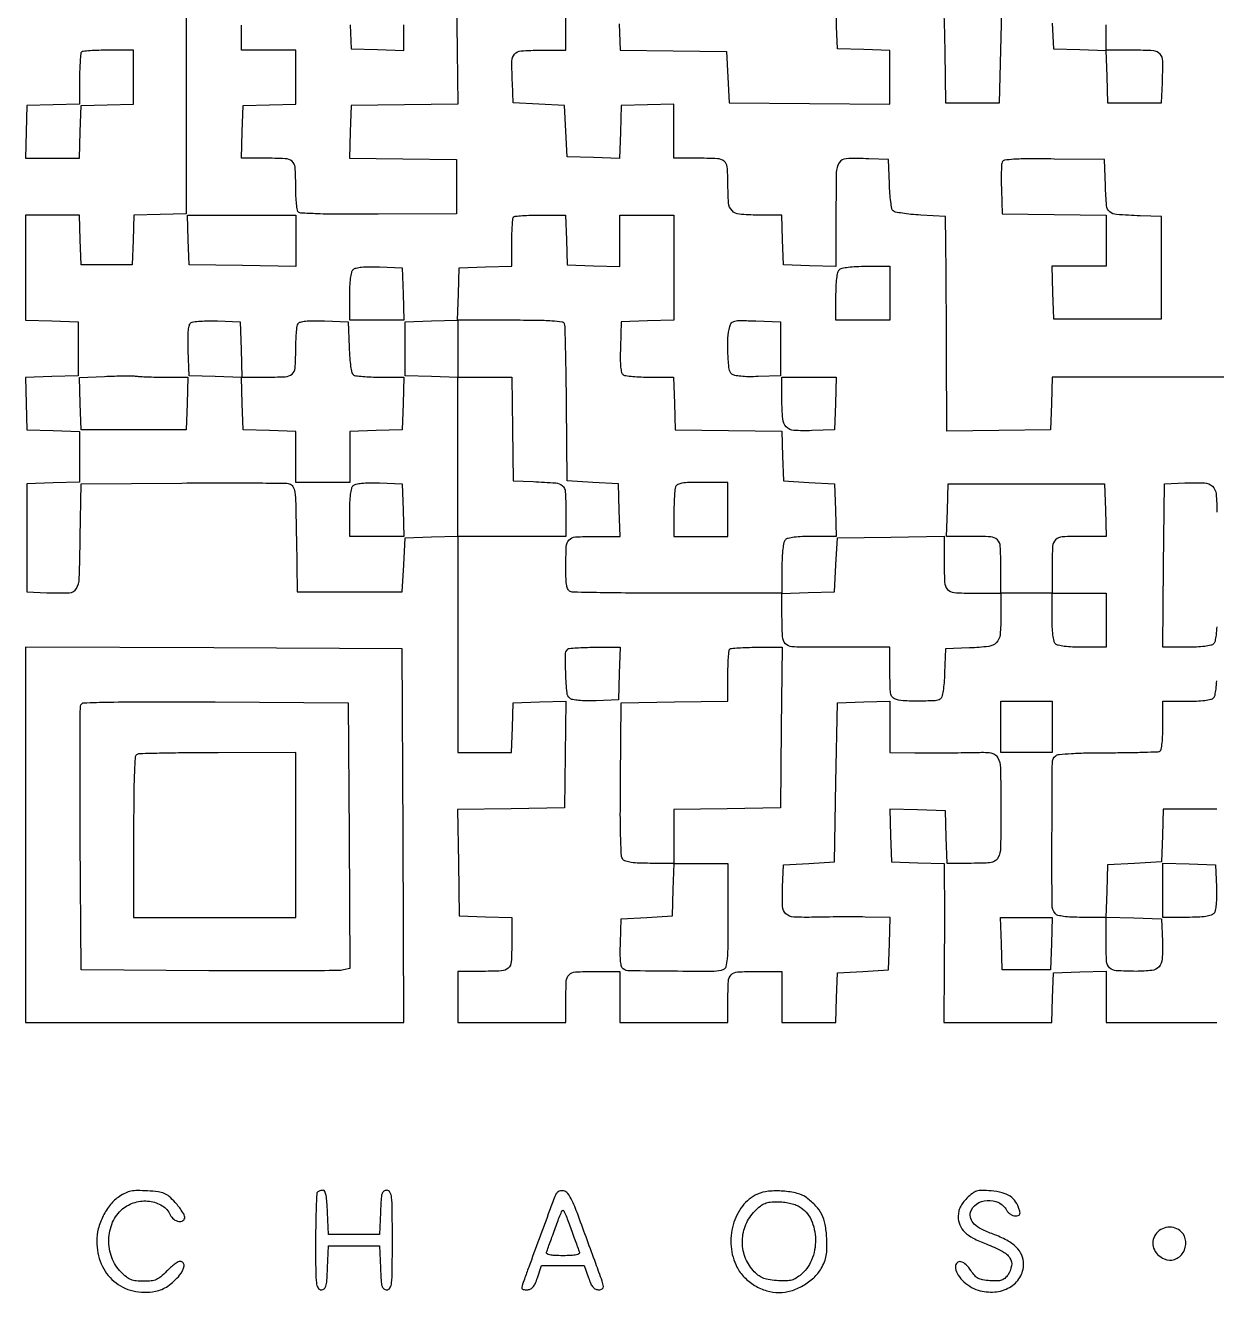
# Model space of a CAD drawing. Extents: x 156 to 936, y 95 to 969.
# Drawn here: x 155.9 to 574.9, y 95 to 540.7 of the extents above; entities that cross this region are included whole.
import ezdxf

# ---------------------------------------------------------------- set-up
doc = ezdxf.new("R2010")
doc.units = 0

msp = doc.modelspace()

# ---------------------------------------------------------------- linework, layer by layer
for points in [[(212.5, 550.5), (212.5, 512.5), (212.5, 474.5), (203.288393, 474.212982), (194.076786, 473.925964), (193.788393, 465.212982), (193.5, 456.5), (184.5, 456.5), (175.5, 456.5), (175.211067, 465.25), (174.922134, 474), (165.461067, 474), (156, 474), (156, 455.537526), (156, 437.075052), (165.25, 436.787526), (174.5, 436.5), (174.5, 427), (174.5, 417.5), (165.212977, 417.211984), (155.925954, 416.923969), (156.212977, 407.711984), (156.5, 398.5), (165.75, 398.212474), (175, 397.924948), (175, 389), (175, 380.075052), (165.75, 379.787526), (156.5, 379.5), (156.5, 360.5), (156.5, 341.5), (163.479083, 341.199088, 0.020449), (171.375868, 341.181735, 0.253026), (173.874462, 342.660318, 0.128108), (174.893739, 346.126829, 0.004158), (175.227984, 360.763526), (175.5, 379.5), (211, 379.768346, -0.001442), (224.766368, 379.832694, -0.002194), (236.726345, 379.801628, -0.000791), (247.030679, 379.713344, -0.056106), (248.727984, 379.504819, -0.203014), (250.024639, 378.549601, -0.101917), (250.70009, 376.591426, -0.026967), (251.009402, 372.480732, -0.001666), (251.227984, 360.236474), (251.5, 341.5), (270, 341.5), (288.5, 341.5), (289, 351), (289.5, 360.5), (298.75, 360.787526), (308, 361.075052), (308, 323.037526), (308, 285), (317.461067, 285), (326.922134, 285), (327.211067, 293.75), (327.5, 302.5), (336.772204, 302.78782), (346.044409, 303.075639), (345.772204, 284.28782), (345.5, 265.5), (326.728016, 265.227854), (307.956032, 264.955708), (308.228016, 246.227854), (308.5, 227.5), (317.75, 227.212474), (327, 226.924948), (327, 218.069463, -0.014889), (326.79962, 211.341871, -0.195866), (325.745668, 209.139748, -0.174757), (323.397656, 208.170318, -0.011384), (315.918213, 208), (308, 208), (308, 199), (308, 190), (327, 190), (346, 190), (346, 197.418213, -0.01257), (346.178205, 204.50542, -0.179949), (347.159562, 206.785965, -0.190034), (349.370658, 207.807402, -0.014293), (356.106989, 208), (365, 208), (365, 199), (365, 190), (384, 190), (403, 190), (403, 197.418213, -0.01257), (403.178205, 204.50542, -0.179949), (404.159562, 206.785965, -0.190034), (406.370658, 207.807402, -0.014293), (413.106989, 208), (422, 208), (422, 199), (422, 190), (431.461067, 190), (440.922134, 190), (441.211067, 198.75), (441.5, 207.5), (450.5, 208), (459.5, 208.5), (459.787526, 217.75), (460.075052, 227), (451.287526, 227.122144, 0.003023), (447.269037, 227.153698, 0.001734), (442.422435, 227.145636, 0.001732), (437.550763, 227.103756, 0.002886), (433.448425, 227.030594, -0.017424), (426.155544, 227.112573, -0.179666), (423.431674, 228.269424, -0.194263), (422.235747, 230.877858, -0.020896), (422.206229, 237.655204), (422.5, 245.5), (431.5, 246), (440.5, 246.5), (441, 274.5), (441.5, 302.5), (450.75, 302.787526), (460, 303.075052), (460, 294.037526), (460, 285), (468.75, 284.881396, 0.003027), (472.795634, 284.851055, 0.001644), (477.768566, 284.860216, 0.001637), (482.828258, 284.902736, 0.002591), (487.164267, 284.975847, -0.004947), (492.91022, 285.045651, -0.042418), (495.470048, 284.8339, -0.105963), (496.919805, 284.25744, -0.123067), (497.914267, 283.160193, -0.118631), (498.848679, 279.579116, -0.004412), (498.992683, 265.541949, -0.004392), (498.889478, 251.499471, -0.119378), (497.964816, 247.934259, -0.124845), (497.035635, 246.91623, -0.095527), (495.637562, 246.33809, -0.043663), (493.254746, 246.064385, -0.006774), (488.502342, 246), (480.075052, 246), (479.787526, 255.25), (479.5, 264.5), (469.711989, 264.78667), (459.923978, 265.073341), (460.211989, 255.78667), (460.5, 246.5), (469.75, 246.212474), (479, 245.924948), (479.104921, 237.212474, -0.002637), (479.136096, 232.606405, -0.000738), (479.136226, 225.404602, -0.000744), (479.112224, 217.258948, -0.000783), (479.064156, 209.25), (478.91847, 190), (497.920302, 190), (516.922134, 190), (517.211067, 198.75), (517.5, 207.5), (526.75, 207.787526), (536, 208.075052), (536, 199.037526), (536, 190), (555.5, 190), (575, 190)], [(307.5, 550.5), (307.771984, 531.772146), (308.043968, 513.044292), (289.271984, 512.772146), (270.5, 512.5), (270.212768, 503.272202), (269.925536, 494.044404), (288.712768, 493.772202), (307.5, 493.5), (307.5, 484), (307.5, 474.5), (280.013662, 474.323386, -0.002175), (266.793907, 474.295938, -0.008283), (258.545226, 474.451343, -0.005693), (252.805709, 474.720088, -0.241046), (251.778975, 475.323386, -0.113063), (251.483282, 476.155815, -0.008597), (251.245955, 478.546379, -0.011484), (251.07574, 481.438241, -0.008487), (251.015313, 484.643011, 0.017574), (250.787095, 490.804148, 0.202648), (249.709786, 492.914255, 0.165333), (247.336466, 493.837956, 0.010866), (239.880687, 494), (231.924948, 494), (232.212474, 503.25), (232.5, 512.5), (241.75, 512.787526), (251, 513.075052), (251, 522.537526), (251, 532), (241.5, 532), (232, 532), (232, 540.833333, -0.006486)], [(478.827004, 545.495106, -0.013182), (479.113857, 540.062646, -0.00354), (479.280748, 531.421979), (479.5, 513.5), (489, 513.5), (498.5, 513.5), (499, 532), (499.5, 550.5)], [(593, 417), (555.037526, 417), (517.075052, 417), (516.787526, 407.75), (516.5, 398.5), (498.25, 398.267027), (480, 398.034054), (479.893608, 426.267027, 0.000344), (479.842337, 437.772683, 0.00037), (479.776284, 448.997189, 0.000349), (479.705719, 458.631567, 0.001773), (479.643608, 464), (479.5, 473.5), (470.795583, 474, -0.010084), (467.388323, 474.264753, -0.014048), (464.353988, 474.648523, -0.010424), (461.872459, 475.086634, -0.149091), (461.089974, 475.505609, -0.151989), (460.681975, 476.286386, -0.01108), (460.296405, 478.711048, -0.014672), (459.980071, 481.678511, -0.010554), (459.794391, 485.005609), (459.5, 493.5), (452.520917, 493.800912, 0.019903), (444.572202, 493.827058, 0.254657), (442.097212, 492.359495, 0.130728), (441.122367, 488.929056, 0.004224), (441, 474.443422), (441, 455.924948), (431.75, 456.212474), (422.5, 456.5), (422.211067, 465.25), (421.922134, 474), (413.496251, 474, -0.022368), (407.033259, 474.289271, -0.185588), (404.44552, 475.559967, -0.170261), (403.255894, 478.296687, -0.018193), (403, 485.32727, 0.020767), (402.766497, 490.946897, 0.208884), (401.677378, 492.964901, 0.156761), (399.289153, 493.844951, 0.010516), (391.918213, 494), (384, 494), (384, 503.537526), (384, 513.075052), (374.75, 512.787526), (365.5, 512.5), (365.211984, 503.212977), (364.923969, 493.925954), (355.711984, 494.212977), (346.5, 494.5), (346, 503.5), (345.5, 512.5), (336.5, 513), (327.5, 513.5), (327.199088, 520.479083, -0.012322), (327.058134, 528.11956, -0.176722), (327.990719, 530.627338, -0.202101), (330.267676, 531.772817, -0.01682), (337.019052, 532), (346, 532), (346, 540.377555, -0.009406), (346.0746, 544.342652, -0.027148)], [(270.206033, 540.968156), (270.5, 532.5), (279.75, 532.212474), (289, 531.924948), (289, 540.943422, -0.016678)], [(364.787236, 541.271928), (365.074471, 532.043857), (383.787236, 531.771928), (402.5, 531.5), (403, 522.5), (403.5, 513.5), (431.75, 513.234427), (460, 512.968853), (460, 522.446901), (460, 531.924948), (450.75, 532.212474), (441.5, 532.5), (441.206229, 540.344796, -0.011694), (441.15932, 543.684738, -0.020508)], [(574.92177, 329.171507, -0.020332), (574.677711, 326.306878, -0.021091), (574.310542, 324.139671, -0.144849), (573.8, 323.2, -0.144917), (572.859654, 322.689253, -0.021075), (570.689794, 322.322156, -0.020312), (567.820731, 322.078183, -0.011054), (564.284665, 322), (555.969329, 322), (556.234665, 350.75), (556.5, 379.5), (563.734468, 379.793496, -0.020779), (570.581767, 379.786611, -0.176675), (573.376493, 378.630306, -0.185863), (574.694661, 375.977918, -0.023427), (575, 369.464816)], [(574.927576, 265), (565.501314, 265), (556.075052, 265), (555.787526, 255.75), (555.5, 246.5), (546, 246), (536.5, 245.5), (536.212474, 236.25), (535.924948, 227), (527.584919, 227, -0.010048), (523.832953, 227.075409, -0.023946), (521.056263, 227.3206, -0.029349), (519.087696, 227.708676, -0.15747), (518.176718, 228.287068, -0.17373), (517.006517, 231.505862, -0.001735), (516.976788, 256.295596, -0.001459), (517.106645, 281.315654, -0.220986), (518.302906, 283.836427, -0.152549), (519.478705, 284.319691, -0.007212), (523.793877, 284.63428, -0.010005), (529.449799, 284.851239, -0.004583), (536.83351, 284.918919, 0.00325), (543.505801, 284.962287, 0.004985), (549.284539, 285.095039, 0.001859), (554.240065, 285.276769, 0.129009), (555.029896, 285.518476, 0.220031), (555.414091, 286.099718, 0.011002), (555.715032, 288.421453, 0.015996), (555.929645, 291.281101, 0.01073), (556, 294.559017), (556, 303), (564.3, 303, 0.011084), (567.828493, 303.07823, 0.020332), (570.693122, 303.322289, 0.021091), (572.860329, 303.689458, 0.144849), (573.8, 304.2, 0.144849), (574.310542, 305.139671, 0.021091), (574.677711, 307.306878, 0.020332), (574.92177, 310.171507, 0.011084)]]:
    msp.add_lwpolyline(points, format="xyb")
msp.add_lwpolyline([(517, 541.5), (517.5, 532.5), (526.75, 532.212474), (536, 531.924948), (536, 540.883019)])
for points in [[(175.666667, 531.333333, 0.174595), (175.400837, 530.768224, 0.005912), (175.195833, 528.278732, 0.010516), (175.048335, 525.289663, 0.007069), (175, 521.870859), (175, 513.075052), (165.75, 512.787526), (156.5, 512.5), (156.212474, 503.25), (155.924948, 494), (165.424948, 494), (174.924948, 494), (175.212474, 503.25), (175.5, 512.5), (184.75, 512.787526), (194, 513.075052), (194, 522.537526), (194, 532), (185.166667, 532, 0.007039), (181.733476, 531.951666, 0.010477), (178.732292, 531.804167, 0.005871), (176.23216, 531.599192, 0.174709)], [(536.212474, 522.75), (536.5, 513.5), (546, 513.5), (555.5, 513.5), (555.800912, 520.479083, 0.012613), (555.938215, 528.163739, 0.183239), (554.972481, 530.654989, 0.197184), (552.627699, 531.785198, 0.014946), (545.443422, 532), (535.924948, 532)], [(499.413505, 492.635193, 0.080646), (499.229151, 491.750598, 0.005815), (499.146652, 489.243072, 0.008034), (499.131038, 486.23504, 0.005984), (499.206869, 482.916411), (499.5, 474.5), (517.75, 474.227441), (536, 473.954883), (536, 464.977441), (536, 456), (526.462474, 456), (516.924948, 456), (517.212474, 446.75), (517.5, 437.5), (536.5, 437.5), (555.5, 437.5), (555.5, 455.5), (555.5, 473.5), (548, 473.75303, -0.008759), (539.707095, 474.178354, -0.161813), (537.306759, 475.163917, -0.19589), (536.195412, 477.333109, -0.013873), (535.787398, 484.259666), (535.5, 493.5), (517.706636, 493.718783, 0.003095), (508.670084, 493.773952, 0.014771), (503.51133, 493.621078, 0.018243), (500.268229, 493.309933, 0.274676)], [(346.211067, 465.25), (346.5, 456.5), (355.75, 456.212474), (365, 455.924948), (365, 464.962474), (365, 474), (374.5, 474), (384, 474), (384, 455.537526), (384, 437.075052), (374.75, 436.787526), (365.5, 436.5), (365.208654, 427.58457, 0.007874), (365.136581, 423.325344, 0.025891), (365.278743, 420.518036, 0.03736), (365.608404, 418.675579, 0.190691), (366.208654, 417.849883, 0.110303), (367.105622, 417.526902, 0.00958), (369.533081, 417.266784, 0.012233), (372.472868, 417.080964, 0.009199), (375.712474, 417.015313), (383.924948, 417), (384.212474, 407.75), (384.5, 398.5), (403.211387, 398.228077), (421.922774, 397.956153), (422.211387, 389.228077), (422.5, 380.5), (431.5, 380), (440.5, 379.5), (440.787526, 370.25), (441.075052, 361), (432.737526, 361, 0.01101), (429.190499, 360.921884, 0.020283), (426.315021, 360.678036, 0.021051), (424.141321, 360.311042, 0.145015), (423.2, 359.8, 0.147163), (422.68263, 358.837391, 0.020491), (422.317892, 356.576741, 0.019645), (422.076686, 353.556772, 0.010104), (422, 349.762474), (422, 340.924948), (431.25, 341.212474), (440.5, 341.5), (441, 351), (441.5, 360.5), (460.25, 360.772065), (479, 361.044131), (479.013655, 353.272065, 0.010218), (479.199091, 344.917266, 0.169068), (480.210876, 342.366286, 0.201743), (482.524452, 341.219758, 0.015489), (489.616631, 341), (499, 341), (499, 350.393011, 0.01333), (498.809141, 357.550484, 0.191194), (497.76449, 359.821417, 0.180709), (495.421313, 360.823888, 0.011676), (487.880687, 361), (479.924948, 361), (480.212474, 370.25), (480.5, 379.5), (508, 379.5), (535.5, 379.5), (535.787526, 370.25), (536.075052, 361), (528.119313, 361, 0.011676), (520.578687, 360.823888, 0.180709), (518.23551, 359.821417, 0.191194), (517.190859, 357.550484, 0.01333), (517, 350.393011), (517, 341), (526.5, 341), (536, 341), (536, 331.5), (536, 322), (527.7, 322, -0.011084), (524.171507, 322.07823, -0.020332), (521.306878, 322.322289, -0.021091), (519.139671, 322.689458, -0.144849), (518.2, 323.2, -0.144849), (517.689458, 324.139671, -0.021091), (517.322289, 326.306878, -0.020332), (517.07823, 329.171507, -0.011084), (517, 332.7), (517, 341), (508, 341), (499, 341), (499, 333.19113, -0.021393), (498.710893, 326.437187, -0.172022), (497.445101, 323.649791, -0.172829), (494.709314, 322.289094, -0.021639), (488, 321.778245), (479.5, 321.5), (479.206033, 313.031844, -0.010674), (479.005667, 309.460658, -0.020911), (478.666992, 306.63313, -0.02067), (478.236162, 304.533237, -0.192561), (477.706033, 303.797157, -0.129551), (475.866154, 303.210824, -0.010011), (470.644524, 303.049855, -0.013912), (465.431055, 303.138633, -0.0543), (462.25, 303.630286, -0.119916), (460.997888, 304.315178, -0.150802), (460.33029, 305.448787, -0.0534), (460.053433, 307.631257, -0.00487), (460, 313.116631), (460, 322), (450.75, 322.063971, 0.001563), (446.548172, 322.079893, 0.000927), (441.538559, 322.073922, 0.000928), (436.541417, 322.049427, 0.001598), (432.381264, 322.008014, -0.01619), (425.51518, 322.140041, -0.201637), (423.218505, 323.248165, -0.170998), (422.204663, 325.753009, -0.010999), (422.013655, 333.75), (422, 341), (385.581787, 341, -0.001558), (371.508407, 341.043843, -0.002435), (359.396775, 341.178303, -0.00066), (348.844819, 341.360793, -0.087168), (347.581787, 341.606989, -0.181926), (346.796043, 342.30498, -0.074845), (346.320052, 343.671652, -0.038253), (346.066261, 345.985072, -0.0082), (346, 350.025201, -0.011669), (346.172719, 357.424833, -0.176662), (347.148873, 359.757096, -0.194008), (349.361435, 360.802615, -0.014547), (356.144515, 361), (365.075052, 361), (364.787526, 370.25), (364.5, 379.5), (355.5, 380), (346.5, 380.5), (346.247833, 407.5, 0.001574), (346.117478, 417.939181, 0.00245), (345.932721, 426.935938, 0.000701), (345.722772, 434.758012, 0.082416), (345.529218, 435.75, 0.280514), (344.712825, 436.392378, 0.0135), (341.115133, 436.726844, 0.013242), (335.631012, 436.942043, 0.003185), (326.531385, 437), (308, 437), (308, 427), (308, 417), (317.477441, 417), (326.954883, 417), (327.227441, 398.75), (327.5, 380.5), (334.5, 380.245668, -0.009074), (342.47539, 379.810854, -0.165509), (344.785755, 378.832254, -0.199016), (345.810651, 376.706186, -0.014075), (346, 369.980948), (346, 361), (327, 361), (308, 361), (308, 388.962474), (308, 416.924948), (298.75, 417.212474), (289.5, 417.5), (289.5, 427), (289.5, 436.5), (298.712964, 436.787036), (307.925929, 437.074071), (308.212964, 446.287036), (308.5, 455.5), (317.75, 455.787526), (327, 456.075052), (327, 464.370859, -0.007492), (327.048358, 467.597974, -0.01107), (327.195833, 470.425607, -0.006503), (327.401227, 472.773618, -0.17298), (327.666667, 473.333333, -0.174591), (328.231761, 473.599162, -0.005914), (330.720855, 473.804167, -0.010518), (333.709469, 473.951665, -0.00707), (337.127734, 474), (345.922134, 474)], [(288.787526, 446.25), (289.075052, 437), (279.537526, 437), (270, 437), (270, 445.3, -0.010869), (270.078193, 448.896692, -0.021373), (270.324495, 451.746533, -0.023516), (270.70151, 453.866807, -0.141534), (271.236619, 454.836619, -0.141627), (272.215618, 455.376564, -0.030081), (274.156875, 455.694801, -0.024175), (276.863904, 455.841129, -0.010354), (280.486619, 455.786619), (288.5, 455.5)], [(460, 446.5), (460, 437), (450.5, 437), (441, 437), (441, 445.3, -0.011084), (441.07823, 448.828493, -0.020332), (441.322289, 451.693122, -0.021091), (441.689458, 453.860329, -0.144849), (442.2, 454.8, -0.144849), (443.139671, 455.310542, -0.021091), (445.306878, 455.677711, -0.020332), (448.171507, 455.92177, -0.011084), (451.7, 456), (460, 456)], [(231.786212, 426.75), (232.072424, 417), (239.954425, 417, 0.011016), (247.352395, 417.163013, 0.16602), (249.715614, 418.08806, 0.201886), (250.788259, 420.198456, 0.017487), (251.015313, 426.356989, -0.009288), (251.081049, 429.570103, -0.012325), (251.267102, 432.487838, -0.009701), (251.527636, 434.896861, -0.10999), (251.850966, 435.793098, -0.187221), (252.659703, 436.389362, -0.039341), (254.4185, 436.721251, -0.027159), (257.085459, 436.864234, -0.008519), (261.085653, 436.793098), (269.5, 436.5), (269.792098, 427.532999, 0.009786), (269.991711, 423.707636, 0.020298), (270.326695, 420.737125, 0.020215), (270.75425, 418.552989, 0.195149), (271.292098, 417.798312, 0.112754), (272.145057, 417.495059, 0.00869), (274.579639, 417.251635, 0.011554), (277.525136, 417.077155, 0.008553), (280.787526, 417.015313), (289.075052, 417), (288.787526, 407.75), (288.5, 398.5), (279.25, 398.212474), (270, 397.924948), (270, 388.962474), (270, 380), (260.5, 380), (251, 380), (251, 388.962474), (251, 397.924948), (241.75, 398.212474), (232.5, 398.5), (232.212964, 407.712964), (231.925929, 416.925929), (222.712964, 417.212964), (213.5, 417.5), (213.208654, 426.41543, -0.007907), (213.136929, 430.671034, -0.025802), (213.279264, 433.484125, -0.037095), (213.609026, 435.335147, -0.188025), (214.208654, 436.171233, -0.118243), (215.102893, 436.489093, -0.010825), (217.470667, 436.689604, -0.013517), (220.341797, 436.792435, -0.010183), (223.5, 436.755803), (231.5, 436.5)], [(421.5, 427), (421.5, 417.5), (413.655204, 417.206229, -0.01153), (410.264652, 417.157498, -0.021342), (407.514748, 417.298867, -0.023545), (405.431833, 417.594776, -0.126804), (404.405204, 418.078674, -0.194107), (403.439925, 419.868396, -0.016355), (403.020493, 425.202308, -0.022519), (403.016409, 430.743702, -0.054415), (403.639985, 434.78709, -0.110763), (404.30988, 436.066437, -0.165116), (405.383551, 436.710791, -0.057007), (407.450552, 436.916833, -0.004686), (412.876331, 436.78709), (421.5, 436.5)], [(205.662526, 417), (213.075052, 417), (212.787526, 407.75), (212.5, 398.5), (194, 398.5), (175.5, 398.5), (175.212997, 407.710527), (174.925993, 416.921055), (183.712997, 417.287628, -0.004583), (187.28793, 417.403954, -0.004994), (190.763349, 417.450435, -0.004698), (193.738462, 417.432552, -0.024475), (195.375, 417.327101, 0.01648), (196.949077, 417.200383, 0.003897), (199.582898, 417.096086, 0.004007), (202.613786, 417.024022, 0.00394)], [(440.787526, 407.75), (440.5, 398.5), (432.520365, 398.203802, -0.024754), (426.179672, 398.2824, -0.188489), (423.521953, 399.515788, -0.172538), (422.277182, 402.288424, -0.02007), (422, 409.19113), (422, 417), (431.537526, 417), (441.075052, 417)], [(288.787526, 370.25), (289.075052, 361), (279.537526, 361), (270, 361), (270, 369.3, -0.010869), (270.078193, 372.896692, -0.021373), (270.324495, 375.746533, -0.023516), (270.70151, 377.866807, -0.141534), (271.236619, 378.836619, -0.141627), (272.215618, 379.376564, -0.030081), (274.156875, 379.694801, -0.024175), (276.863904, 379.841129, -0.010354), (280.486619, 379.786619), (288.5, 379.5)], [(384.606989, 378.418213, 0.06844), (384.368926, 377.400281, 0.007317), (384.178303, 374.9751, 0.008902), (384.044385, 372.066073, 0.00705), (384, 368.918213), (384, 361), (393.5, 361), (403, 361), (403, 370.5), (403, 380), (394.106989, 380, 0.00673), (389.428287, 379.937024, 0.034532), (386.845898, 379.688469, 0.06988), (385.346128, 379.217093, 0.192406)], [(364.787526, 312.75), (364.5, 303.5), (356.655204, 303.206229, -0.01153), (353.264652, 303.157498, -0.021342), (350.514748, 303.298867, -0.023545), (348.431833, 303.594776, -0.126804), (347.405204, 304.078674, -0.200106), (346.418427, 305.959939, -0.011327), (345.97982, 312.653901, -0.011379), (345.845585, 319.358722, -0.1982), (346.666667, 321.333333, -0.174822), (347.232541, 321.599219, -0.00583), (349.743315, 321.804167, -0.010438), (352.756615, 321.951668, -0.007009), (356.204192, 322), (365.075052, 322)], [(421.765573, 293.75), (421.5, 265.5), (402.75, 265.227935), (384, 264.955869), (384, 255.477935), (384, 246), (393.5, 246), (403, 246), (403, 227.606989, -0.002472), (402.948927, 217.276552, -0.018295), (402.72025, 212.359559, -0.036273), (402.288503, 209.606822, -0.24904), (401.418213, 208.606989, -0.091176), (398.173227, 208.001205, -0.00241), (383.474877, 208.032212, -0.001716), (368.431842, 208.188078, -0.138765), (366.206902, 208.850966, -0.187221), (365.610638, 209.659703, -0.039341), (365.278749, 211.4185, -0.027159), (365.135766, 214.085459, -0.008519), (365.206902, 218.085653), (365.5, 226.5), (374.5, 227), (383.5, 227.5), (383.787526, 236.75), (384.075052, 246), (375.659971, 246, -0.009489), (371.725817, 246.074669, -0.026185), (368.965843, 246.324612, -0.035849), (367.071472, 246.736984, -0.149107), (366.105871, 247.372433, -0.1611), (365.549043, 248.794261, -0.005735), (365.297182, 254.738848, -0.007785), (365.169553, 263.077829, -0.002413), (365.233426, 275.622433), (365.5, 302.5), (384.25, 302.772065), (403, 303.044131), (403, 311.855399, -0.007056), (403.048335, 315.28013, -0.0105), (403.195833, 318.27419, -0.005895), (403.400825, 320.768066, -0.174642), (403.666667, 321.333333, -0.174756), (404.232318, 321.599203, -0.005854), (406.736866, 321.804167, -0.010461), (409.743079, 321.951667, -0.007026), (413.18224, 322), (422.031147, 322)], [(269.759875, 255.77153), (270.019749, 209.043061), (267.759875, 208.494001, -0.057675), (266.004934, 208.276836, -0.000538), (252.945088, 208.187752, -0.00181), (237.910959, 208.155786, -0.001169), (220.5, 208.222471), (175.5, 208.5), (175.239372, 254.5, -0.000997), (175.174287, 272.225103, -0.001596), (175.197198, 287.357597, -0.000282), (175.267665, 300.72814, -0.090314), (175.461789, 301.759906, -0.301449), (176.45055, 302.464468, -0.003096), (185.402033, 302.70934, -0.005599), (198.68089, 302.841585, -0.001079), (222.722417, 302.759906), (269.5, 302.5)], [(195.25, 284.337719, 0.286605), (194.579791, 283.416621, 0.006896), (194.265434, 277.906228, 0.008864), (194.055066, 269.647433, 0.001935), (194, 255.416667), (194, 227), (222.5, 227), (251, 227), (251, 256), (251, 285), (223.75, 284.921053, 0.001717), (213.21496, 284.854351, 0.002675), (204.1375, 284.717133, 0.000767), (196.247198, 284.543529, 0.090243)], [(574.793771, 237.655204, -0.01153), (574.842502, 234.264652, -0.021342), (574.701133, 231.514748, -0.023545), (574.405224, 229.431833, -0.126804), (573.921326, 228.405204, -0.145524), (572.939147, 227.748928, -0.03848), (571.078343, 227.326735, -0.027148), (568.342652, 227.0746, -0.009406), (564.377555, 227), (556, 227), (556, 236.537526), (556, 246.075052), (565.25, 245.787526), (574.5, 245.5)], [(555.796198, 218.520365, -0.023411), (555.736324, 212.354832, -0.167714), (554.623376, 209.638483, -0.185309), (552.13495, 208.33303, -0.029742), (546.55887, 208.013655, -0.013715), (539.591238, 208.220522, -0.178876), (537.25652, 209.238364, -0.18814), (536.20542, 211.5078, -0.015453), (536, 218.152843), (536, 227.072424), (545.75, 226.786212), (555.5, 226.5)], [(189, 128.829533, 0.074873), (185.876986, 125.978477, 0.053454), (183.300266, 121.998992, 0.052611), (181.586657, 117.483217, 0.065694), (181.021962, 113.03811, 0.097976), (182.629645, 105.113996, 0.118161), (187.09777, 98.995215, 0.120081), (193.790416, 95.630715, 0.103428), (201.678869, 95.467578, 0.108116), (206.049224, 97.319669, 0.065371), (210.192291, 101.154596, 0.129812), (211.726614, 104.454146, 0.467085), (210.432848, 106, 0.130351), (209.622639, 105.785126, 0.026222), (208.3564, 104.971875, 0.026062), (206.943487, 103.839885, 0.021776), (205.564771, 102.5, -0.024939), (203.585045, 100.600217, -0.076152), (202.014725, 99.609311, -0.076999), (200.229602, 99.139754, -0.025885), (197.531923, 99, -0.026156), (194.883695, 99.138628, -0.071017), (193.065399, 99.595938, -0.071997), (191.461939, 100.539604, -0.027436), (189.526097, 102.273903, -0.109894), (186.302088, 107.342885, -0.093593), (185.284528, 113.610844, -0.094929), (186.623318, 119.741735, -0.117285), (190.095612, 124.426999, -0.106086), (194.491579, 126.761178, -0.099727), (199.560821, 127.157114, -0.108478), (204.052292, 125.583663, -0.14863), (206.868104, 122.390135, 0.120484), (208.094496, 120.833665, 0.124305), (209.88709, 120.041075, 0.18771), (211.361942, 120.343328, 0.254691), (212, 121.514685, 0.122435), (211.799288, 122.322063, 0.022129), (211.009394, 123.66537, 0.022679), (209.91879, 125.189258, 0.018828), (208.627725, 126.709159, 0.02632), (206.489735, 128.808801, 0.082189), (204.786406, 129.876017, 0.068841), (202.66791, 130.435581, 0.014803), (198.877725, 130.782078, 0.014371), (195.314042, 130.899095, 0.049851), (193.021, 130.67936, 0.063704), (191.123698, 130.045575, 0.035218)], [(258.666667, 130.333333, 0.187071), (258.397132, 129.722453, 0.001897), (258.195833, 124.917708, 0.005817), (258.04814, 119.333838, 0.003703), (258, 112.833333, 0.001963), (258.041615, 102.235498, 0.026991), (258.279078, 98.399373, 0.101039), (258.856817, 96.63942, 0.269294), (259.957936, 96, 0.164207), (261.008978, 96.354742, 0.160667), (261.64141, 97.276855, 0.055115), (261.981863, 99.231624, 0.006162), (262.207936, 103.75), (262.5, 111.5), (271.5, 111.5), (280.5, 111.5), (280.792064, 103.75, 0.006162), (281.018137, 99.231624, 0.055115), (281.35859, 97.276855, 0.160667), (281.991022, 96.354742, 0.164207), (283.042064, 96, 0.274756), (284.146947, 96.656723, 0.097008), (284.722029, 98.484496, 0.025991), (284.958715, 102.461115, 0.00187), (285, 113.5, 0.00187), (284.958715, 124.538885, 0.025991), (284.722029, 128.515504, 0.097008), (284.146947, 130.343277, 0.274756), (283.042064, 131, 0.164207), (281.991022, 130.645258, 0.160667), (281.35859, 129.723145, 0.055115), (281.018137, 127.768376, 0.006162), (280.792064, 123.25), (280.5, 115.5), (271.5, 115.5), (262.5, 115.5), (262.207936, 123.25, 0.009151), (262.004998, 126.872045, 0.031825), (261.682895, 129.192992, 0.051713), (261.241908, 130.594412, 0.299121), (260.624602, 131, 0.045119), (260.081293, 130.950872, 0.036973), (259.51681, 130.804167, 0.038365), (259.01482, 130.589038, 0.076104)], [(342.130496, 128.81934, 0.001573), (340.302244, 123.913851, 0.000231), (336.636493, 113.968517, 0.000205), (332.959726, 103.966389, 0.002025), (331.4311, 99.75, 0.008186), (330.616156, 97.350325, 0.137117), (330.584157, 96.519131, 0.300971), (331.022305, 96.109275, 0.041862), (332.325193, 96, 0.098876), (333.488528, 96.232322, 0.115382), (334.40111, 96.889306, 0.074554), (335.194102, 98.13127, 0.02165), (336.030834, 100.25), (337.5, 104.5), (345, 104.5), (352.5, 104.5), (353.969166, 100.25, 0.021645), (354.806071, 98.130766, 0.074599), (355.599076, 96.888969, 0.115448), (356.511886, 96.232221, 0.09877), (357.675985, 96, 0.143758), (358.824037, 96.337049, 0.287965), (359.210376, 97.159992, 0.05441), (358.766591, 99.050627, 0.002535), (356.543347, 105.25, 0.000988), (350.450226, 121.870822, 0.016623), (348.242887, 127.293098, 0.055671), (346.73562, 129.859279, 0.197361), (345.129566, 130.81934, 0.074042), (344.122053, 130.820603, 0.110847), (343.303916, 130.505766, 0.101517), (342.650415, 129.845581, 0.054573)], [(413.379122, 129.618381, 0.123678), (408.116601, 125.43784, 0.095197), (404.825044, 118.853176, 0.090407), (404.108126, 111.200436, 0.097318), (406.185974, 104, 0.075166), (408.745774, 100.452146, 0.062529), (412.393332, 97.557387, 0.062418), (416.650499, 95.649785, 0.074284), (421, 95, 0.07559), (425.147826, 95.630674, 0.055047), (429.429457, 97.500621, 0.055177), (433.188437, 100.252849, 0.077133), (435.785396, 103.5, 0.032205), (436.948635, 105.870154, 0.052497), (437.582099, 108.016698, 0.04282), (437.826258, 110.539562, 0.014638), (437.75863, 114.218033, 0.033339), (437.209049, 119.004914, 0.070495), (436.030417, 122.541176, 0.074917), (433.970393, 125.475908, 0.041996), (430.701649, 128.373429, 0.10189), (427.383704, 129.928357, 0.040879), (422.406651, 130.698175, 0.040915), (417.267404, 130.646579, 0.08354)], [(487.043315, 128.197161, 0.031678), (485.628363, 126.590582, 0.054459), (484.697203, 125.071534, 0.060277), (484.175941, 123.502238, 0.050114), (484, 121.751237, 0.098347), (484.584554, 118.808079, 0.101797), (486.24662, 116.352497, 0.073899), (489.228272, 114.199684, 0.029152), (493.862213, 112.132872, -0.030968), (499.401292, 109.638214, -0.121301), (502.183871, 107.165499, -0.199111), (502.76901, 104.417356, -0.10734), (501.407563, 101.17149, -0.059527), (500.367463, 100.009086, -0.104275), (499.247829, 99.376681, -0.074057), (497.707368, 99.130426, -0.018855), (495.17174, 99.198984, -0.023325), (492.581347, 99.488695, -0.082048), (490.995632, 100.017264, -0.094494), (489.785168, 100.983983, -0.037091), (488.514177, 102.71148, 0.061935), (486.780096, 104.83894, 0.128346), (484.920907, 105.873802, 0.259954), (483.593294, 105.526261, 0.204301), (483, 104.134859, 0.127823), (483.607675, 101.796683, 0.064939), (485.430568, 99.339289, 0.060176), (488.030054, 97.225719, 0.067944), (490.957187, 95.894681, 0.091104), (496.820358, 95.250733, 0.112002), (502.074606, 96.849554, 0.126782), (505.680065, 100.350421, 0.137837), (507, 105.04747, 0.104703), (506.32701, 108.226049, 0.094647), (504.41078, 110.991109, 0.072085), (501.110535, 113.408102, 0.034256), (496.289491, 115.559401, -0.027081), (492.154896, 117.333753, -0.078267), (489.618389, 119.128338, -0.124442), (488.419663, 121.078136, -0.138251), (488.356038, 123.282431, -0.186306), (490.386169, 126.160709, -0.132652), (494.165044, 127.43126, -0.125601), (498.230273, 126.652357, -0.16143), (500.974382, 124.047868, 0.069061), (501.544595, 123.264656, 0.056047), (502.345382, 122.601561, 0.057688), (503.243994, 122.151423, 0.087507), (504.102571, 122, 0.049891), (505.113572, 122.101131, 0.209908), (505.601002, 122.444137, 0.176335), (505.726828, 123.082204, 0.033965), (505.462882, 124.25, 0.074605), (504.179358, 126.982584, 0.099723), (502.243997, 128.912348, 0.084844), (499.459256, 130.142195, 0.040987), (495.602738, 130.783038, 0.015518), (492.291219, 130.954412, 0.078677), (490.465631, 130.703921, 0.095109), (488.973895, 129.92154, 0.028186)], [(428.066492, 125.301651, -0.152819), (432.248023, 120.666019, -0.104902), (433.815782, 113.707873, -0.100677), (432.437325, 106.466359, -0.129171), (428.37118, 101.069606, -0.040912), (426.633625, 99.91526, -0.072198), (425.025056, 99.308919, -0.057143), (423.064092, 99.107871, -0.017468), (420.082013, 99.24791, -0.02074), (417.123118, 99.614699, -0.06116), (415.16068, 100.193858, -0.071578), (413.571994, 101.17239, -0.03667), (411.885622, 102.801981, -0.096927), (408.990761, 107.675868, -0.093047), (408.091026, 113.353943, -0.093019), (409.311734, 118.973207, -0.096796), (412.478869, 123.678869, -0.02671), (414.439601, 125.440606, -0.071581), (416.049837, 126.396365, -0.071592), (417.864088, 126.859248, -0.026723), (420.495708, 127, -0.030419), (422.520773, 126.876686, -0.024765), (424.662394, 126.50651, -0.025491), (426.622509, 125.960557, -0.052786)], [(347.912695, 117.25, 0.000118), (348.862946, 114.573636, 0.000152), (349.737168, 112.115625, 0.000115), (350.471162, 110.055384, 0.001342), (350.760742, 109.25, -0.333849), (350.584964, 108.674804, -0.104405), (349.709559, 108.282055, -0.043418), (347.964847, 108.059469, -0.010028), (345, 108, -0.010028), (342.035153, 108.059469, -0.043418), (340.290441, 108.282055, -0.104405), (339.415036, 108.674804, -0.333849), (339.239258, 109.25, 0.001342), (339.528838, 110.055384, 0.000115), (340.262832, 112.115625, 0.000152), (341.137054, 114.573636, 0.000118), (342.087305, 117.25, -0.00638), (343.042698, 119.837607, -0.01023), (343.930768, 122.017188, -0.004358), (344.729962, 123.825771, -0.294603), (345, 124, -0.294603), (345.270038, 123.825771, -0.004358), (346.069232, 122.017188, -0.01023), (346.957302, 119.837607, -0.00638)], [(553.381202, 115.459036, 0.109927), (552.480095, 113.072754, 0.121514), (552.725384, 110.621888, 0.113625), (554.114518, 108.44446, 0.087502), (556.444308, 106.843421, 0.194785), (560.088767, 106.687436, 0.169265), (563.084589, 109.096837, 0.16052), (564.028585, 112.957851, 0.178579), (562.428571, 116.428571, 0.119904), (560.301989, 117.722842, 0.104078), (557.700054, 117.985624, 0.10371), (555.205377, 117.177049, 0.118206)]]:
    msp.add_lwpolyline(points, format="xyb", close=True)
for points in [[(251, 464.977935), (251, 455.955869), (232.25, 456.227935), (213.5, 456.5), (213.211067, 465.25), (212.922134, 474), (231.961067, 474), (251, 474)], [(156, 256.007138), (156, 190), (222.50719, 190), (289.014379, 190), (288.75719, 255.75), (288.5, 321.5), (222.25, 321.757138), (156, 322.014276)], [(517, 294), (517, 285), (508, 285), (499, 285), (499, 294), (499, 303), (508, 303), (517, 303)], [(516.787526, 217.75), (516.5, 208.5), (508, 208.5), (499.5, 208.5), (499.212474, 217.75), (498.924948, 227), (508, 227), (517.075052, 227)]]:
    msp.add_lwpolyline(points, close=True)

doc.saveas('drawing.dxf')
